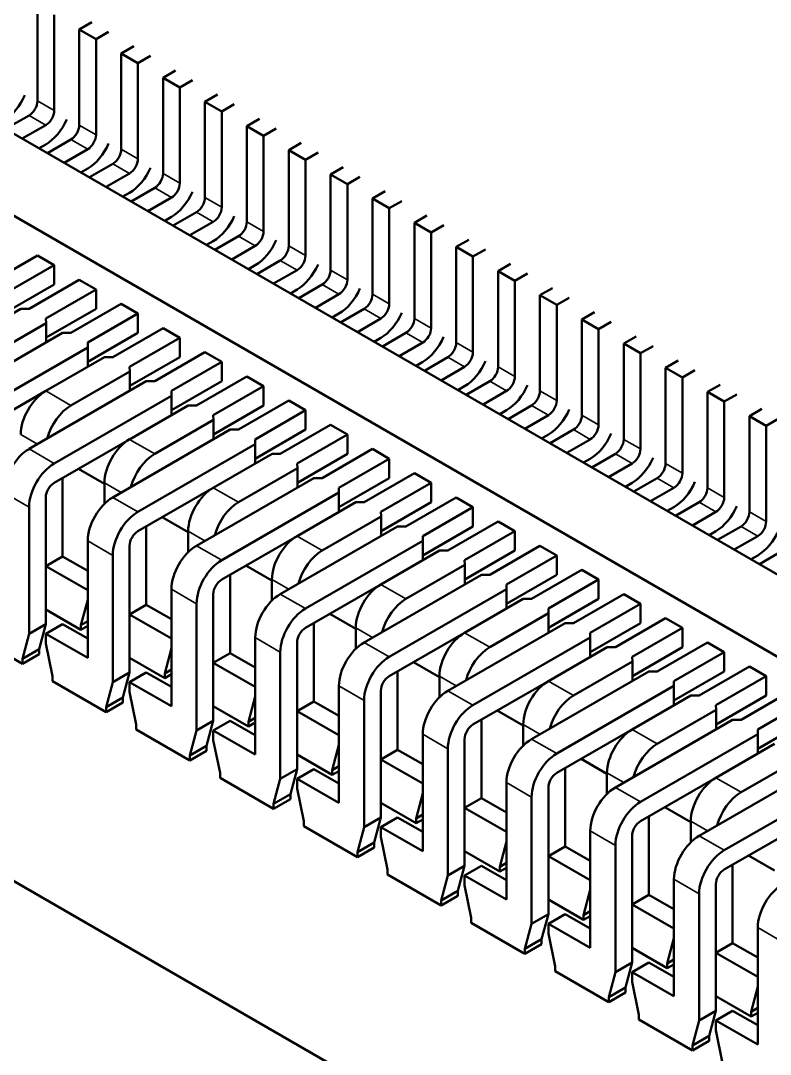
# Model space of a CAD drawing. Header units: millimetres. Extents: x 3100 to 5091, y 868 to 1900.
# Drawn here: x 3970.26 to 3976.59, y 1573.99 to 1582.72 of the extents above; entities that cross this region are included whole.
import ezdxf

# ---------------------------------------------------------------- set-up
doc = ezdxf.new("R2010")
doc.units = ezdxf.units.MM
doc.header["$LTSCALE"] = 1.8
doc.layers.add('외형선(ISO)', color=7, linetype='Continuous', lineweight=50)
doc.layers.add('좁은 외형선(ISO)', color=7, linetype='Continuous', lineweight=35)

msp = doc.modelspace()

# ---------------------------------------------------------------- linework, layer by layer
at = {"layer": '외형선(ISO)'}
for p, q in [((3986.7402, 1572.2213), (3957.1831, 1589.2861)), ((3956.582, 1588.9391), (3986.1391, 1571.8743)), ((3953.5768, 1585.0567), (3982.5682, 1568.3185)), ((3970.406, 1582.044), (3970.406, 1582.8521)), ((3970.5474, 1581.9623), (3970.5474, 1582.7705)), ((3970.7595, 1582.648), (3970.8656, 1582.7092)), ((3970.7595, 1581.8398), (3970.7595, 1582.648)), ((3970.901, 1582.5663), (3970.7595, 1582.648)), ((3971.007, 1582.6276), (3970.901, 1582.5663)), ((3970.901, 1581.7582), (3970.901, 1582.5663)), ((3971.2192, 1582.5051), (3971.1131, 1582.4439)), ((3971.1131, 1581.6357), (3971.1131, 1582.4439)), ((3971.2545, 1582.3622), (3971.1131, 1582.4439)), ((3971.2545, 1582.3622), (3971.3606, 1582.4235)), ((3971.2545, 1581.5541), (3971.2545, 1582.3622)), ((3971.4666, 1582.2397), (3971.5727, 1582.301)), ((3971.4666, 1581.4316), (3971.4666, 1582.2397)), ((3971.6081, 1582.1581), (3971.4666, 1582.2397)), ((3971.7141, 1582.2193), (3971.6081, 1582.1581)), ((3971.6081, 1581.3499), (3971.6081, 1582.1581)), ((3971.9263, 1582.0969), (3971.8202, 1582.0356)), ((3971.8202, 1581.2275), (3971.8202, 1582.0356)), ((3971.9616, 1581.954), (3971.8202, 1582.0356)), ((3971.9616, 1581.954), (3972.0677, 1582.0152)), ((3971.9616, 1581.1458), (3971.9616, 1581.954)), ((3970.3353, 1581.9215), (3970.1371, 1581.8071)), ((3972.1738, 1581.8315), (3972.2798, 1581.8927)), ((3970.4767, 1581.8398), (3970.2785, 1581.7254)), ((3972.1738, 1581.0233), (3972.1738, 1581.8315)), ((3972.3152, 1581.7498), (3972.1738, 1581.8315)), ((3972.4212, 1581.8111), (3972.3152, 1581.7498)), ((3970.4767, 1581.6765), (3970.42, 1581.6438)), ((3970.4907, 1581.603), (3970.6888, 1581.7174)), ((3972.3152, 1580.9417), (3972.3152, 1581.7498)), ((3972.6334, 1581.6886), (3972.5273, 1581.6274)), ((3970.8302, 1581.6357), (3970.6321, 1581.5213)), ((3972.5273, 1580.8192), (3972.5273, 1581.6274)), ((3972.6687, 1581.5457), (3972.5273, 1581.6274)), ((3972.6687, 1581.5457), (3972.7748, 1581.607)), ((3971.0424, 1581.5132), (3970.8442, 1581.3988)), ((3972.6687, 1580.7376), (3972.6687, 1581.5457)), ((3970.7735, 1581.4397), (3970.8302, 1581.4724)), ((3971.1838, 1581.4316), (3970.9857, 1581.3172)), ((3972.8809, 1581.4233), (3972.9869, 1581.4845)), ((3972.8809, 1580.6151), (3972.8809, 1581.4233)), ((3973.0223, 1581.3416), (3972.8809, 1581.4233)), ((3973.1283, 1581.4028), (3973.0223, 1581.3416)), ((3973.0223, 1580.5334), (3973.0223, 1581.3416)), ((3971.1838, 1581.2683), (3971.1271, 1581.2355)), ((3971.1978, 1581.1947), (3971.3959, 1581.3091)), ((3973.3405, 1581.2804), (3973.2344, 1581.2191)), ((3971.5374, 1581.2275), (3971.3392, 1581.1131)), ((3973.2344, 1580.411), (3973.2344, 1581.2191)), ((3973.3758, 1581.1375), (3973.2344, 1581.2191)), ((3973.3758, 1581.1375), (3973.4819, 1581.1987)), ((3971.4806, 1581.0314), (3971.5374, 1581.0642)), ((3971.7495, 1581.105), (3971.5513, 1580.9906)), ((3973.3758, 1580.3293), (3973.3758, 1581.1375)), ((3973.588, 1581.015), (3973.694, 1581.0762)), ((3971.8909, 1581.0233), (3971.6928, 1580.9089)), ((3973.588, 1580.2068), (3973.588, 1581.015)), ((3973.7294, 1580.9334), (3973.588, 1581.015)), ((3973.8355, 1580.9946), (3973.7294, 1580.9334)), ((3971.9049, 1580.7865), (3972.103, 1580.9009)), ((3973.7294, 1580.1252), (3973.7294, 1580.9334)), ((3971.8909, 1580.86), (3971.8342, 1580.8273)), ((3972.2445, 1580.8192), (3972.0463, 1580.7048)), ((3974.0476, 1580.8721), (3973.9415, 1580.8109)), ((3973.9415, 1580.0027), (3973.9415, 1580.8109)), ((3974.0829, 1580.7292), (3973.9415, 1580.8109)), ((3969.9817, 1580.4926), (3970.406, 1580.7376)), ((3970.5474, 1580.6559), (3970.406, 1580.7376)), ((3974.0829, 1580.7292), (3974.189, 1580.7905)), ((3974.0829, 1579.9211), (3974.0829, 1580.7292)), ((3970.5474, 1580.6559), (3970.1231, 1580.411)), ((3970.5474, 1580.4926), (3970.5474, 1580.6559)), ((3972.1877, 1580.6232), (3972.2445, 1580.6559)), ((3972.4566, 1580.6967), (3972.2584, 1580.5823)), ((3974.2951, 1580.6068), (3974.4011, 1580.668)), ((3972.598, 1580.6151), (3972.3999, 1580.5007)), ((3974.2951, 1579.7986), (3974.2951, 1580.6068)), ((3974.4365, 1580.5251), (3974.2951, 1580.6068)), ((3974.5426, 1580.5863), (3974.4365, 1580.5251)), ((3970.1231, 1580.2477), (3970.5474, 1580.4926)), ((3970.7595, 1580.5334), (3970.3353, 1580.2885)), ((3970.901, 1580.4518), (3970.4767, 1580.2068)), ((3970.901, 1580.4518), (3970.7595, 1580.5334)), ((3970.901, 1580.4518), (3970.901, 1580.2885)), ((3972.598, 1580.4518), (3972.5413, 1580.419)), ((3972.612, 1580.3782), (3972.8101, 1580.4926)), ((3974.4365, 1579.717), (3974.4365, 1580.5251)), ((3974.7547, 1580.4639), (3974.6486, 1580.4026)), ((3972.9516, 1580.411), (3972.7534, 1580.2966)), ((3974.6486, 1579.5945), (3974.6486, 1580.4026)), ((3974.79, 1580.321), (3974.6486, 1580.4026)), ((3974.79, 1580.321), (3974.8961, 1580.3822)), ((3970.265, 1580.2888), (3969.7696, 1580.0027)), ((3970.265, 1580.2888), (3970.3353, 1580.2885)), ((3970.901, 1580.2885), (3970.4789, 1580.0448)), ((3970.6888, 1580.0844), (3971.1131, 1580.3293)), ((3971.2545, 1580.2477), (3971.1131, 1580.3293)), ((3973.1637, 1580.2885), (3972.9656, 1580.1741)), ((3974.79, 1579.5128), (3974.79, 1580.321)), ((3970.4767, 1580.2068), (3970.4789, 1580.1673)), ((3971.2545, 1580.2477), (3970.8302, 1580.0027)), ((3971.2545, 1580.0844), (3971.2545, 1580.2477)), ((3972.8948, 1580.2149), (3972.9516, 1580.2477)), ((3973.3051, 1580.2068), (3973.107, 1580.0924)), ((3975.0022, 1580.1985), (3975.1082, 1580.2597)), ((3975.0022, 1579.3904), (3975.0022, 1580.1985)), ((3975.1436, 1580.1169), (3975.0022, 1580.1985)), ((3969.9817, 1579.8803), (3970.4789, 1580.1673)), ((3970.4789, 1580.004), (3970.4789, 1580.1673)), ((3971.4666, 1580.1252), (3971.0424, 1579.8803)), ((3971.6081, 1580.0435), (3971.4666, 1580.1252)), ((3975.2497, 1580.1781), (3975.1436, 1580.1169)), ((3975.1436, 1579.3087), (3975.1436, 1580.1169)), ((3970.6181, 1580.0844), (3969.6282, 1579.5128)), ((3970.6888, 1580.0844), (3970.6181, 1580.0844)), ((3970.8302, 1579.8394), (3971.2545, 1580.0844)), ((3971.6081, 1580.0435), (3971.1838, 1579.7986)), ((3971.6081, 1580.0435), (3971.6081, 1579.8803)), ((3973.3051, 1580.0435), (3973.2484, 1580.0108)), ((3973.3191, 1579.97), (3973.5173, 1580.0844)), ((3975.4618, 1580.0556), (3975.3557, 1579.9944)), ((3969.8403, 1579.3904), (3970.8302, 1579.9619)), ((3970.8302, 1579.9619), (3970.8302, 1580.0027)), ((3970.8302, 1579.7986), (3970.8302, 1579.9619)), ((3973.6587, 1580.0027), (3973.4605, 1579.8883)), ((3975.3557, 1579.1862), (3975.3557, 1579.9944)), ((3975.4972, 1579.9127), (3975.3557, 1579.9944)), ((3975.4972, 1579.9127), (3975.6032, 1579.974)), ((3970.9721, 1579.8805), (3970.4767, 1579.5945)), ((3970.9721, 1579.8805), (3971.0424, 1579.8803)), ((3971.6081, 1579.8803), (3971.186, 1579.6366)), ((3971.3959, 1579.6761), (3971.8202, 1579.9211)), ((3971.9616, 1579.8394), (3971.5374, 1579.5945)), ((3971.9616, 1579.8394), (3971.8202, 1579.9211)), ((3971.9616, 1579.6761), (3971.9616, 1579.8394)), ((3973.602, 1579.8067), (3973.6587, 1579.8394)), ((3973.8708, 1579.8803), (3973.6727, 1579.7659)), ((3975.4972, 1579.1046), (3975.4972, 1579.9127)), ((3975.7093, 1579.7903), (3975.8154, 1579.8515)), ((3970.6888, 1579.472), (3971.186, 1579.7591)), ((3971.1838, 1579.7986), (3971.186, 1579.7591)), ((3971.186, 1579.5958), (3971.186, 1579.7591)), ((3974.0122, 1579.7986), (3973.8141, 1579.6842)), ((3975.7093, 1578.9821), (3975.7093, 1579.7903)), ((3975.8507, 1579.7086), (3975.7093, 1579.7903)), ((3975.9568, 1579.7698), (3975.8507, 1579.7086)), ((3971.3252, 1579.6761), (3970.3353, 1579.1046)), ((3971.3959, 1579.6761), (3971.3252, 1579.6761)), ((3971.5374, 1579.4312), (3971.9616, 1579.6761)), ((3972.1738, 1579.717), (3971.7495, 1579.472)), ((3972.3152, 1579.6353), (3972.1738, 1579.717)), ((3974.0262, 1579.5617), (3974.2244, 1579.6761)), ((3975.8507, 1578.9005), (3975.8507, 1579.7086)), ((3970.4767, 1579.5945), (3969.8403, 1579.2271)), ((3971.5374, 1579.5537), (3971.5374, 1579.5945)), ((3972.3152, 1579.6353), (3971.8909, 1579.3904)), ((3972.3152, 1579.6353), (3972.3152, 1579.472)), ((3974.0122, 1579.6353), (3973.9555, 1579.6026)), ((3974.3658, 1579.5945), (3974.1676, 1579.4801)), ((3976.1689, 1579.6474), (3976.0628, 1579.5861)), ((3976.0628, 1578.778), (3976.0628, 1579.5861)), ((3976.2043, 1579.5045), (3976.0628, 1579.5861)), ((3970.5474, 1578.9821), (3971.5374, 1579.5537)), ((3971.5374, 1579.3904), (3971.5374, 1579.5537)), ((3972.103, 1579.2679), (3972.5273, 1579.5128)), ((3972.6687, 1579.4312), (3972.5273, 1579.5128)), ((3976.2043, 1579.5045), (3976.3103, 1579.5657)), ((3976.2043, 1578.6963), (3976.2043, 1579.5045)), ((3971.6792, 1579.4723), (3971.1838, 1579.1862)), ((3971.6792, 1579.4723), (3971.7495, 1579.472)), ((3972.3152, 1579.472), (3971.8931, 1579.2283)), ((3972.6687, 1579.4312), (3972.2445, 1579.1862)), ((3972.6687, 1579.2679), (3972.6687, 1579.4312)), ((3974.3091, 1579.3984), (3974.3658, 1579.4312)), ((3974.5779, 1579.472), (3974.3798, 1579.3576)), ((3976.4164, 1579.382), (3976.5225, 1579.4432)), ((3971.3959, 1579.0638), (3971.8931, 1579.3508)), ((3971.8909, 1579.3904), (3971.8931, 1579.3508)), ((3971.8931, 1579.1875), (3971.8931, 1579.3508)), ((3974.7193, 1579.3904), (3974.5212, 1579.276)), ((3976.4164, 1578.5739), (3976.4164, 1579.382)), ((3976.5578, 1579.3004), (3976.4164, 1579.382)), ((3976.6639, 1579.3616), (3976.5578, 1579.3004)), ((3972.0323, 1579.2679), (3971.0424, 1578.6963)), ((3972.103, 1579.2679), (3972.0323, 1579.2679)), ((3972.2445, 1579.0229), (3972.6687, 1579.2679)), ((3972.8809, 1579.3087), (3972.4566, 1579.0638)), ((3973.0223, 1579.2271), (3972.598, 1578.9821)), ((3973.0223, 1579.2271), (3972.8809, 1579.3087)), ((3973.0223, 1579.2271), (3973.0223, 1579.0638)), ((3974.7193, 1579.2271), (3974.6626, 1579.1943)), ((3974.7333, 1579.1535), (3974.9315, 1579.2679)), ((3976.5578, 1578.4922), (3976.5578, 1579.3004)), ((3971.1838, 1579.1862), (3970.5474, 1578.8188)), ((3971.2545, 1578.5739), (3972.2445, 1579.1454)), ((3972.2445, 1579.1454), (3972.2445, 1579.1862)), ((3972.2445, 1578.9821), (3972.2445, 1579.1454)), ((3975.0729, 1579.1862), (3974.8747, 1579.0718)), ((3972.3863, 1579.064), (3971.8909, 1578.778)), ((3972.3863, 1579.064), (3972.4566, 1579.0638)), ((3973.0223, 1579.0638), (3972.6002, 1578.8201)), ((3972.8101, 1578.8596), (3973.2344, 1579.1046)), ((3973.3758, 1579.0229), (3973.2344, 1579.1046)), ((3975.285, 1579.0638), (3975.0869, 1578.9494)), ((3972.598, 1578.9821), (3972.6002, 1578.9426)), ((3973.3758, 1579.0229), (3972.9516, 1578.778)), ((3973.3758, 1578.8596), (3973.3758, 1579.0229)), ((3975.0162, 1578.9902), (3975.0729, 1579.0229)), ((3975.4264, 1578.9821), (3975.2283, 1578.8677)), ((3970.9717, 1578.8105), (3970.7523, 1578.9371)), ((3972.103, 1578.6555), (3972.6002, 1578.9426)), ((3972.6002, 1578.7793), (3972.6002, 1578.9426)), ((3973.588, 1578.9005), (3973.1637, 1578.6555)), ((3973.7294, 1578.8188), (3973.588, 1578.9005)), ((3970.6181, 1578.1981), (3970.6181, 1578.8596)), ((3970.9717, 1578.8188), (3970.9717, 1578.6415)), ((3972.7394, 1578.8596), (3971.7495, 1578.2881)), ((3972.8101, 1578.8596), (3972.7394, 1578.8596)), ((3972.9516, 1578.6147), (3973.3758, 1578.8596)), ((3973.7294, 1578.8188), (3973.3051, 1578.5739)), ((3973.7294, 1578.8188), (3973.7294, 1578.6555)), ((3975.4264, 1578.8188), (3975.3697, 1578.7861)), ((3975.4404, 1578.7452), (3975.6386, 1578.8596)), ((3971.8909, 1578.778), (3971.2545, 1578.4106)), ((3971.9616, 1578.1656), (3972.9516, 1578.7372)), ((3972.9516, 1578.7372), (3972.9516, 1578.778)), ((3972.9516, 1578.5739), (3972.9516, 1578.7372)), ((3975.78, 1578.778), (3975.5819, 1578.6636)), ((3970.3353, 1578.6147), (3970.3353, 1577.5449)), ((3970.4767, 1578.6963), (3970.4767, 1577.6265)), ((3973.0935, 1578.6558), (3972.598, 1578.3697)), ((3973.0935, 1578.6558), (3973.1637, 1578.6555)), ((3973.7294, 1578.6555), (3973.3073, 1578.4118)), ((3973.5173, 1578.4514), (3973.9415, 1578.6963)), ((3974.0829, 1578.6147), (3973.6587, 1578.3697)), ((3974.0829, 1578.6147), (3973.9415, 1578.6963)), ((3974.0829, 1578.4514), (3974.0829, 1578.6147)), ((3975.7233, 1578.5819), (3975.78, 1578.6147)), ((3975.9921, 1578.6555), (3975.794, 1578.5411)), ((3971.6788, 1578.4022), (3971.4594, 1578.5289)), ((3972.8101, 1578.2473), (3973.3073, 1578.5343)), ((3973.3051, 1578.5739), (3973.3073, 1578.5343)), ((3973.3073, 1578.371), (3973.3073, 1578.5343)), ((3976.1335, 1578.5739), (3975.9354, 1578.4595)), ((3971.3252, 1577.7898), (3971.3252, 1578.4514)), ((3973.4465, 1578.4514), (3972.4566, 1577.8798)), ((3973.5173, 1578.4514), (3973.4465, 1578.4514)), ((3973.6587, 1578.2064), (3974.0829, 1578.4514)), ((3974.2951, 1578.4922), (3973.8708, 1578.2473)), ((3974.4365, 1578.4106), (3974.2951, 1578.4922)), ((3976.1475, 1578.337), (3976.3457, 1578.4514)), ((3971.6788, 1578.4106), (3971.6788, 1578.2332)), ((3972.598, 1578.3697), (3971.9616, 1578.0023)), ((3973.6587, 1578.3289), (3973.6587, 1578.3697)), ((3974.4365, 1578.4106), (3974.0122, 1578.1656)), ((3974.4365, 1578.4106), (3974.4365, 1578.2473)), ((3976.1335, 1578.4106), (3976.0768, 1578.3778)), ((3976.4871, 1578.3697), (3976.289, 1578.2553)), ((3970.8302, 1578.3289), (3970.8302, 1577.3408)), ((3971.1838, 1578.2881), (3971.1838, 1577.2183)), ((3972.6687, 1577.7574), (3973.6587, 1578.3289)), ((3973.6587, 1578.1656), (3973.6587, 1578.3289)), ((3974.2244, 1578.0431), (3974.6486, 1578.2881)), ((3974.79, 1578.2064), (3974.6486, 1578.2881)), ((3970.4767, 1578.1164), (3970.6181, 1578.1981)), ((3970.8302, 1578.0756), (3970.6181, 1578.1981)), ((3971.0424, 1578.2064), (3971.0424, 1577.1366)), ((3973.8006, 1578.2475), (3973.3051, 1577.9615)), ((3973.8006, 1578.2475), (3973.8708, 1578.2473)), ((3974.4365, 1578.2473), (3974.0144, 1578.0036)), ((3974.79, 1578.2064), (3974.3658, 1577.9615)), ((3974.79, 1578.0431), (3974.79, 1578.2064)), ((3976.4304, 1578.1737), (3976.4871, 1578.2064)), ((3976.6992, 1578.2473), (3976.5011, 1578.1329)), ((3970.8302, 1577.9123), (3970.4767, 1578.1164)), ((3972.3859, 1577.994), (3972.1665, 1578.1206)), ((3973.5173, 1577.839), (3974.0144, 1578.1261)), ((3974.0122, 1578.1656), (3974.0144, 1578.1261)), ((3974.0144, 1577.9628), (3974.0144, 1578.1261)), ((3972.0323, 1577.3816), (3972.0323, 1578.0431)), ((3972.3859, 1578.0023), (3972.3859, 1577.825)), ((3974.1536, 1578.0431), (3973.1637, 1577.4716)), ((3974.2244, 1578.0431), (3974.1536, 1578.0431)), ((3974.3658, 1577.7982), (3974.79, 1578.0431)), ((3975.0022, 1578.084), (3974.5779, 1577.839)), ((3975.1436, 1578.0023), (3974.7193, 1577.7574)), ((3975.1436, 1578.0023), (3975.0022, 1578.084)), ((3975.1436, 1578.0023), (3975.1436, 1577.839)), ((3971.5374, 1577.9207), (3971.5374, 1576.9325)), ((3973.3051, 1577.9615), (3972.6687, 1577.5941)), ((3973.3758, 1577.3491), (3974.3658, 1577.9207)), ((3974.3658, 1577.9207), (3974.3658, 1577.9615)), ((3974.3658, 1577.7574), (3974.3658, 1577.9207)), ((3970.7737, 1577.6184), (3970.8302, 1577.8307)), ((3971.8909, 1577.8798), (3971.8909, 1576.81)), ((3974.5077, 1577.8393), (3974.0122, 1577.5532)), ((3974.5077, 1577.8393), (3974.5779, 1577.839)), ((3975.1436, 1577.839), (3974.7215, 1577.5953)), ((3974.9315, 1577.6349), (3975.3557, 1577.8798)), ((3975.4972, 1577.7982), (3975.3557, 1577.8798)), ((3970.7737, 1577.5776), (3970.4767, 1577.749)), ((3971.1838, 1577.7082), (3971.3252, 1577.7898)), ((3971.5374, 1577.6674), (3971.3252, 1577.7898)), ((3971.7495, 1577.7982), (3971.7495, 1576.7284)), ((3974.7193, 1577.7574), (3974.7215, 1577.7178)), ((3975.4972, 1577.7982), (3975.0729, 1577.5532)), ((3975.4972, 1577.6349), (3975.4972, 1577.7982)), ((3971.5374, 1577.5041), (3971.1838, 1577.7082)), ((3973.093, 1577.5857), (3972.8736, 1577.7124)), ((3974.2244, 1577.4308), (3974.7215, 1577.7178)), ((3974.7215, 1577.5545), (3974.7215, 1577.7178)), ((3975.7093, 1577.6757), (3975.285, 1577.4308)), ((3975.8507, 1577.5941), (3975.7093, 1577.6757)), ((3970.4767, 1577.6265), (3970.3353, 1577.5449)), ((3970.4201, 1577.4143), (3970.4767, 1577.6265)), ((3970.4767, 1577.5449), (3970.6181, 1577.6265)), ((3970.8302, 1577.5041), (3970.6181, 1577.6265)), ((3970.7737, 1577.6184), (3970.8302, 1577.651)), ((3970.7737, 1577.6184), (3970.7737, 1577.5776)), ((3970.8302, 1577.6102), (3970.7737, 1577.5776)), ((3972.7394, 1576.9733), (3972.7394, 1577.6349)), ((3973.093, 1577.5941), (3973.093, 1577.4168)), ((3974.8608, 1577.6349), (3973.8708, 1577.0633)), ((3974.9315, 1577.6349), (3974.8608, 1577.6349)), ((3975.0729, 1577.3899), (3975.4972, 1577.6349)), ((3975.8507, 1577.5941), (3975.4264, 1577.3491)), ((3975.8507, 1577.5941), (3975.8507, 1577.4308)), ((3970.2787, 1577.2918), (3969.8262, 1577.5531)), ((3970.2787, 1577.3326), (3970.3353, 1577.5449)), ((3970.8302, 1577.3408), (3970.4767, 1577.5449)), ((3970.4767, 1577.4632), (3970.4767, 1577.5449)), ((3972.2445, 1577.5124), (3972.2445, 1576.5243)), ((3974.0122, 1577.5532), (3973.3758, 1577.1858)), ((3974.0829, 1576.9409), (3975.0729, 1577.5124)), ((3975.0729, 1577.5124), (3975.0729, 1577.5532)), ((3975.0729, 1577.3491), (3975.0729, 1577.5124)), ((3970.2787, 1577.3326), (3970.4201, 1577.4143)), ((3970.4201, 1577.4143), (3970.4201, 1577.3734)), ((3970.4767, 1577.4632), (3970.5333, 1577.1856)), ((3971.4808, 1577.2101), (3971.5374, 1577.4224)), ((3972.598, 1577.4716), (3972.598, 1576.4018)), ((3975.2148, 1577.431), (3974.7193, 1577.145)), ((3975.2148, 1577.431), (3975.285, 1577.4308)), ((3975.8507, 1577.4308), (3975.4287, 1577.1871)), ((3975.6386, 1577.2266), (3976.0628, 1577.4716)), ((3976.2043, 1577.3899), (3976.0628, 1577.4716)), ((3970.4201, 1577.3734), (3970.2787, 1577.2918)), ((3970.2787, 1577.2918), (3970.2787, 1577.3326)), ((3971.4808, 1577.1693), (3971.1838, 1577.3408)), ((3971.8909, 1577.2999), (3972.0323, 1577.3816)), ((3972.2445, 1577.2591), (3972.0323, 1577.3816)), ((3972.4566, 1577.3899), (3972.4566, 1576.3201)), ((3973.8001, 1577.1775), (3973.5807, 1577.3041)), ((3974.9315, 1577.0225), (3975.4287, 1577.3096)), ((3975.4264, 1577.3491), (3975.4287, 1577.3096)), ((3975.4287, 1577.1463), (3975.4287, 1577.3096)), ((3976.2043, 1577.3899), (3975.78, 1577.145)), ((3976.2043, 1577.2266), (3976.2043, 1577.3899)), ((3971.1838, 1577.2183), (3971.0424, 1577.1366)), ((3971.1272, 1577.006), (3971.1838, 1577.2183)), ((3971.1838, 1577.1366), (3971.3252, 1577.2183)), ((3971.5374, 1577.0958), (3971.3252, 1577.2183)), ((3971.4808, 1577.2101), (3971.5374, 1577.2428)), ((3972.2445, 1577.0958), (3971.8909, 1577.2999)), ((3973.4465, 1576.5651), (3973.4465, 1577.2266)), ((3975.5679, 1577.2266), (3974.5779, 1576.6551)), ((3975.6386, 1577.2266), (3975.5679, 1577.2266)), ((3975.78, 1576.9817), (3976.2043, 1577.2266)), ((3976.4164, 1577.2675), (3975.9921, 1577.0225)), ((3976.5578, 1577.1858), (3976.4164, 1577.2675)), ((3970.5333, 1577.1448), (3970.5333, 1577.1856)), ((3970.9858, 1576.8835), (3970.5333, 1577.1448)), ((3970.9858, 1576.9244), (3971.0424, 1577.1366)), ((3971.5374, 1576.9325), (3971.1838, 1577.1366)), ((3971.1838, 1577.055), (3971.1838, 1577.1366)), ((3971.4808, 1577.2101), (3971.4808, 1577.1693)), ((3971.5374, 1577.202), (3971.4808, 1577.1693)), ((3973.8001, 1577.1858), (3973.8001, 1577.0085)), ((3974.7193, 1577.145), (3974.0829, 1576.7776)), ((3975.78, 1577.1042), (3975.78, 1577.145)), ((3976.5578, 1577.1858), (3976.1335, 1576.9409)), ((3976.5578, 1577.1858), (3976.5578, 1577.0225)), ((3971.1838, 1577.055), (3971.2404, 1576.7774)), ((3972.9516, 1577.1042), (3972.9516, 1576.116)), ((3973.3051, 1577.0633), (3973.3051, 1575.9935)), ((3974.79, 1576.5326), (3975.78, 1577.1042)), ((3975.78, 1576.9409), (3975.78, 1577.1042)), ((3976.3457, 1576.8184), (3976.7699, 1577.0633)), ((3970.9858, 1576.9244), (3971.1272, 1577.006)), ((3971.1272, 1576.9652), (3970.9858, 1576.8835)), ((3971.1272, 1577.006), (3971.1272, 1576.9652)), ((3972.1879, 1576.8019), (3972.2445, 1577.0142)), ((3972.598, 1576.8917), (3972.7394, 1576.9733)), ((3972.9516, 1576.8509), (3972.7394, 1576.9733)), ((3973.1637, 1576.9817), (3973.1637, 1575.9119)), ((3975.9219, 1577.0228), (3975.4264, 1576.7367)), ((3975.9219, 1577.0228), (3975.9921, 1577.0225)), ((3976.5578, 1577.0225), (3976.1358, 1576.7788)), ((3976.9114, 1576.9817), (3976.4871, 1576.7367)), ((3970.9858, 1576.8835), (3970.9858, 1576.9244)), ((3972.1879, 1576.7611), (3971.8909, 1576.9325)), ((3972.9516, 1576.6876), (3972.598, 1576.8917)), ((3974.5072, 1576.7692), (3974.2878, 1576.8959)), ((3975.6386, 1576.6143), (3976.1358, 1576.9013)), ((3976.1335, 1576.9409), (3976.1358, 1576.9013)), ((3976.1358, 1576.738), (3976.1358, 1576.9013)), ((3971.8909, 1576.81), (3971.7495, 1576.7284)), ((3971.8343, 1576.5978), (3971.8909, 1576.81)), ((3971.8909, 1576.7284), (3972.0323, 1576.81)), ((3972.2445, 1576.6876), (3972.0323, 1576.81)), ((3972.1879, 1576.8019), (3972.2445, 1576.8345)), ((3972.1879, 1576.8019), (3972.1879, 1576.7611)), ((3972.2445, 1576.7937), (3972.1879, 1576.7611)), ((3974.1536, 1576.1568), (3974.1536, 1576.8184)), ((3976.275, 1576.8184), (3975.285, 1576.2468)), ((3976.3457, 1576.8184), (3976.275, 1576.8184)), ((3976.4871, 1576.5734), (3976.9114, 1576.8184)), ((3971.2404, 1576.7366), (3971.2404, 1576.7774)), ((3971.6929, 1576.4753), (3971.2404, 1576.7366)), ((3971.6929, 1576.5161), (3971.7495, 1576.7284)), ((3972.2445, 1576.5243), (3971.8909, 1576.7284)), ((3971.8909, 1576.6467), (3971.8909, 1576.7284)), ((3973.6587, 1576.6959), (3973.6587, 1575.7078)), ((3974.5072, 1576.7776), (3974.5072, 1576.6003)), ((3975.4264, 1576.7367), (3974.79, 1576.3693)), ((3975.4972, 1576.1244), (3976.4871, 1576.6959)), ((3976.4871, 1576.6959), (3976.4871, 1576.7367)), ((3976.4871, 1576.5326), (3976.4871, 1576.6959)), ((3971.8909, 1576.6467), (3971.9475, 1576.3691)), ((3972.895, 1576.3936), (3972.9516, 1576.6059)), ((3974.0122, 1576.6551), (3974.0122, 1575.5853)), ((3976.629, 1576.6145), (3976.1335, 1576.3285)), ((3971.6929, 1576.5161), (3971.8343, 1576.5978)), ((3971.8343, 1576.5569), (3971.6929, 1576.4753)), ((3971.8343, 1576.5978), (3971.8343, 1576.5569)), ((3972.895, 1576.3528), (3972.598, 1576.5243)), ((3973.3051, 1576.4834), (3973.4465, 1576.5651)), ((3973.6587, 1576.4426), (3973.4465, 1576.5651)), ((3973.8708, 1576.5734), (3973.8708, 1575.5036)), ((3971.6929, 1576.4753), (3971.6929, 1576.5161)), ((3973.6587, 1576.2793), (3973.3051, 1576.4834)), ((3975.2143, 1576.361), (3974.995, 1576.4876)), ((3976.3457, 1576.206), (3976.8429, 1576.4931)), ((3971.9475, 1576.3283), (3971.9475, 1576.3691)), ((3972.598, 1576.4018), (3972.4566, 1576.3201)), ((3972.5414, 1576.1895), (3972.598, 1576.4018)), ((3972.598, 1576.3201), (3972.7394, 1576.4018)), ((3972.9516, 1576.2793), (3972.7394, 1576.4018)), ((3972.895, 1576.3936), (3972.9516, 1576.4263)), ((3972.895, 1576.3936), (3972.895, 1576.3528)), ((3972.9516, 1576.3855), (3972.895, 1576.3528)), ((3974.8608, 1575.7486), (3974.8608, 1576.4101)), ((3975.2143, 1576.3693), (3975.2143, 1576.192)), ((3976.9821, 1576.4101), (3975.9921, 1575.8386)), ((3972.4, 1576.067), (3971.9475, 1576.3283)), ((3972.4, 1576.1079), (3972.4566, 1576.3201)), ((3972.9516, 1576.116), (3972.598, 1576.3201)), ((3972.598, 1576.2385), (3972.598, 1576.3201)), ((3974.3658, 1576.2877), (3974.3658, 1575.2995)), ((3976.1335, 1576.3285), (3975.4972, 1575.9611)), ((3976.2043, 1575.7161), (3977.1942, 1576.2877)), ((3972.4, 1576.1079), (3972.5414, 1576.1895)), ((3972.5414, 1576.1895), (3972.5414, 1576.1487)), ((3972.598, 1576.2385), (3972.6546, 1575.9609)), ((3973.6021, 1575.9854), (3973.6587, 1576.1977)), ((3974.7193, 1576.2468), (3974.7193, 1575.1771)), ((3972.5414, 1576.1487), (3972.4, 1576.067)), ((3972.4, 1576.067), (3972.4, 1576.1079)), ((3973.6021, 1575.9446), (3973.3051, 1576.116)), ((3974.0122, 1576.0752), (3974.1536, 1576.1568)), ((3974.3658, 1576.0344), (3974.1536, 1576.1568)), ((3974.5779, 1576.1652), (3974.5779, 1575.0954)), ((3973.6021, 1575.9854), (3973.6587, 1576.018)), ((3974.3658, 1575.8711), (3974.0122, 1576.0752)), ((3975.5679, 1575.3404), (3975.5679, 1576.0019)), ((3975.9214, 1575.9527), (3975.7021, 1576.0794)), ((3972.6546, 1575.9201), (3972.6546, 1575.9609)), ((3973.1071, 1575.6588), (3972.6546, 1575.9201)), ((3973.1071, 1575.6996), (3973.1637, 1575.9119)), ((3973.3051, 1575.9935), (3973.1637, 1575.9119)), ((3973.2486, 1575.7813), (3973.3051, 1575.9935)), ((3973.3051, 1575.9119), (3973.4465, 1575.9935)), ((3973.6587, 1575.7078), (3973.3051, 1575.9119)), ((3973.3051, 1575.8302), (3973.3051, 1575.9119)), ((3973.6587, 1575.8711), (3973.4465, 1575.9935)), ((3973.6021, 1575.9854), (3973.6021, 1575.9446)), ((3973.6587, 1575.9772), (3973.6021, 1575.9446)), ((3975.9214, 1575.9611), (3975.9214, 1575.7838)), ((3976.8407, 1575.9202), (3976.2043, 1575.5528)), ((3973.3051, 1575.8302), (3973.3617, 1575.5526)), ((3975.0729, 1575.8794), (3975.0729, 1574.8913)), ((3975.4264, 1575.8386), (3975.4264, 1574.7688)), ((3973.1071, 1575.6996), (3973.2486, 1575.7813)), ((3973.2486, 1575.7404), (3973.1071, 1575.6588)), ((3973.2486, 1575.7813), (3973.2486, 1575.7404)), ((3974.3092, 1575.5771), (3974.3658, 1575.7894)), ((3974.7193, 1575.6669), (3974.8608, 1575.7486)), ((3975.0729, 1575.6261), (3974.8608, 1575.7486)), ((3975.285, 1575.7569), (3975.285, 1574.6872)), ((3973.1071, 1575.6588), (3973.1071, 1575.6996)), ((3974.3092, 1575.5363), (3974.0122, 1575.7078)), ((3975.0729, 1575.4628), (3974.7193, 1575.6669)), ((3976.6285, 1575.5445), (3976.4092, 1575.6711)), ((3974.0122, 1575.5853), (3973.8708, 1575.5036)), ((3973.9557, 1575.373), (3974.0122, 1575.5853)), ((3974.0122, 1575.5036), (3974.1536, 1575.5853)), ((3974.3658, 1575.4628), (3974.1536, 1575.5853)), ((3974.3092, 1575.5771), (3974.3658, 1575.6098)), ((3974.3092, 1575.5771), (3974.3092, 1575.5363)), ((3974.3658, 1575.569), (3974.3092, 1575.5363)), ((3976.275, 1574.9321), (3976.275, 1575.5936)), ((3973.3617, 1575.5118), (3973.3617, 1575.5526)), ((3973.8142, 1575.2505), (3973.3617, 1575.5118)), ((3973.8142, 1575.2914), (3973.8708, 1575.5036)), ((3974.3658, 1575.2995), (3974.0122, 1575.5036)), ((3974.0122, 1575.422), (3974.0122, 1575.5036)), ((3975.78, 1575.4712), (3975.78, 1574.483)), ((3974.0122, 1575.422), (3974.0688, 1575.1444)), ((3976.1335, 1575.4303), (3976.1335, 1574.3606)), ((3973.8142, 1575.2914), (3973.9557, 1575.373)), ((3973.9557, 1575.3322), (3973.8142, 1575.2505)), ((3973.9557, 1575.373), (3973.9557, 1575.3322)), ((3975.0163, 1575.1281), (3974.7193, 1575.2995)), ((3975.0163, 1575.1689), (3975.0729, 1575.3812)), ((3975.4264, 1575.2587), (3975.5679, 1575.3404)), ((3975.78, 1575.2179), (3975.5679, 1575.3404)), ((3975.9921, 1575.3487), (3975.9921, 1574.2789)), ((3973.8142, 1575.2505), (3973.8142, 1575.2914)), ((3975.78, 1575.0546), (3975.4264, 1575.2587)), ((3974.0688, 1575.1036), (3974.0688, 1575.1444)), ((3974.7193, 1575.1771), (3974.5779, 1575.0954)), ((3974.6628, 1574.9648), (3974.7193, 1575.1771)), ((3974.7193, 1575.0954), (3974.8608, 1575.1771)), ((3975.0729, 1575.0546), (3974.8608, 1575.1771)), ((3975.0163, 1575.1689), (3975.0729, 1575.2015)), ((3975.0163, 1575.1689), (3975.0163, 1575.1281)), ((3975.0729, 1575.1607), (3975.0163, 1575.1281)), ((3974.5213, 1574.8423), (3974.0688, 1575.1036)), ((3974.5213, 1574.8831), (3974.5779, 1575.0954)), ((3975.0729, 1574.8913), (3974.7193, 1575.0954)), ((3974.7193, 1575.0138), (3974.7193, 1575.0954)), ((3976.4871, 1575.0629), (3976.4871, 1574.0748)), ((3974.5213, 1574.8831), (3974.6628, 1574.9648)), ((3974.6628, 1574.9648), (3974.6628, 1574.9239)), ((3974.7193, 1575.0138), (3974.7759, 1574.7361)), ((3975.7234, 1574.7606), (3975.78, 1574.9729)), ((3974.6628, 1574.9239), (3974.5213, 1574.8423)), ((3974.5213, 1574.8423), (3974.5213, 1574.8831)), ((3975.7234, 1574.7198), (3975.4264, 1574.8913)), ((3976.1335, 1574.8505), (3976.275, 1574.9321)), ((3976.4871, 1574.8096), (3976.275, 1574.9321)), ((3975.7234, 1574.7606), (3975.78, 1574.7933)), ((3976.4871, 1574.6463), (3976.1335, 1574.8505)), ((3974.7759, 1574.6953), (3974.7759, 1574.7361)), ((3975.2285, 1574.434), (3974.7759, 1574.6953)), ((3975.2285, 1574.4749), (3975.285, 1574.6872)), ((3975.4264, 1574.7688), (3975.285, 1574.6872)), ((3975.3699, 1574.5565), (3975.4264, 1574.7688)), ((3975.4264, 1574.6872), (3975.5679, 1574.7688)), ((3975.78, 1574.483), (3975.4264, 1574.6872)), ((3975.4264, 1574.6055), (3975.4264, 1574.6872)), ((3975.78, 1574.6463), (3975.5679, 1574.7688)), ((3975.7234, 1574.7606), (3975.7234, 1574.7198)), ((3975.78, 1574.7525), (3975.7234, 1574.7198)), ((3975.4264, 1574.6055), (3975.483, 1574.3279)), ((3975.2285, 1574.4749), (3975.3699, 1574.5565)), ((3975.3699, 1574.5157), (3975.2285, 1574.434)), ((3975.3699, 1574.5565), (3975.3699, 1574.5157)), ((3976.4305, 1574.3524), (3976.4871, 1574.5647)), ((3975.2285, 1574.434), (3975.2285, 1574.4749)), ((3976.4305, 1574.3116), (3976.1335, 1574.483)), ((3976.1335, 1574.3606), (3975.9921, 1574.2789)), ((3976.077, 1574.1483), (3976.1335, 1574.3606)), ((3976.1335, 1574.2789), (3976.275, 1574.3606)), ((3976.4871, 1574.2381), (3976.275, 1574.3606)), ((3976.4305, 1574.3524), (3976.4871, 1574.385)), ((3976.4305, 1574.3524), (3976.4305, 1574.3116)), ((3976.4871, 1574.3442), (3976.4305, 1574.3116)), ((3975.483, 1574.2871), (3975.483, 1574.3279)), ((3975.9356, 1574.0258), (3975.483, 1574.2871)), ((3975.9356, 1574.0666), (3975.9921, 1574.2789)), ((3976.4871, 1574.0748), (3976.1335, 1574.2789)), ((3976.1335, 1574.1973), (3976.1335, 1574.2789)), ((3976.1335, 1574.1973), (3976.1901, 1573.9196)), ((3975.9356, 1574.0666), (3976.077, 1574.1483)), ((3976.077, 1574.1074), (3975.9356, 1574.0258)), ((3976.077, 1574.1483), (3976.077, 1574.1074)), ((3975.9356, 1574.0258), (3975.9356, 1574.0666))]:
    msp.add_line(p, q, dxfattribs=at)
for centre, major_axis, start_param, end_param in [((3970.1231, 1582.1256), (0.15, 0.2598), 3.926991, 4.912102), ((3970.3353, 1582.0031), (0.05, 0.0866), 3.926991, 5.497787), ((3970.4767, 1581.9215), (0.05, 0.0866), 3.926991, 5.497787), ((3970.4767, 1581.9215), (0.15, 0.2598), 3.926991, 4.912102), ((3970.6888, 1581.799), (0.05, 0.0866), 3.926991, 5.497787), ((3970.8302, 1581.7174), (0.05, 0.0866), 3.926991, 5.497787), ((3970.8302, 1581.7174), (0.15, 0.2598), 3.926991, 4.912102), ((3971.0424, 1581.5949), (0.05, 0.0866), 3.926991, 5.497787), ((3971.1838, 1581.5132), (0.05, 0.0866), 3.926991, 5.497787), ((3971.1838, 1581.5132), (0.15, 0.2598), 3.926991, 4.912102), ((3971.3959, 1581.3908), (0.05, 0.0866), 3.926991, 5.497787), ((3971.5374, 1581.3091), (0.05, 0.0866), 3.926991, 5.497787), ((3971.5374, 1581.3091), (0.15, 0.2598), 3.926991, 4.912102), ((3971.7495, 1581.1866), (0.05, 0.0866), 3.926991, 5.497787), ((3971.8909, 1581.105), (0.05, 0.0866), 3.926991, 5.497787), ((3971.8909, 1581.105), (0.15, 0.2598), 3.926991, 4.912102), ((3972.103, 1580.9825), (0.05, 0.0866), 3.926991, 5.497787), ((3972.2445, 1580.9009), (0.05, 0.0866), 3.926991, 5.497787), ((3972.2445, 1580.9009), (0.15, 0.2598), 3.926991, 4.912102), ((3972.4566, 1580.7784), (0.05, 0.0866), 3.926991, 5.497787), ((3972.598, 1580.6967), (0.05, 0.0866), 3.926991, 5.497787), ((3972.598, 1580.6967), (0.15, 0.2598), 3.926991, 4.912102), ((3972.8101, 1580.5743), (0.05, 0.0866), 3.926991, 5.497787), ((3972.9516, 1580.4926), (0.05, 0.0866), 3.926991, 5.497787), ((3972.9516, 1580.4926), (0.15, 0.2598), 3.926991, 4.912102), ((3973.1637, 1580.3701), (0.05, 0.0866), 3.926991, 5.497787), ((3973.3051, 1580.2885), (0.05, 0.0866), 3.926991, 5.497787), ((3973.3051, 1580.2885), (0.15, 0.2598), 3.926991, 4.912102), ((3973.5173, 1580.166), (0.05, 0.0866), 3.926991, 5.497787), ((3973.6587, 1580.0844), (0.05, 0.0866), 3.926991, 5.497787), ((3973.6587, 1580.0844), (0.15, 0.2598), 3.926991, 4.912102), ((3973.8708, 1579.9619), (0.05, 0.0866), 3.926991, 5.497787), ((3974.0122, 1579.8803), (0.05, 0.0866), 3.926991, 5.497787), ((3974.0122, 1579.8803), (0.15, 0.2598), 3.926991, 4.912102), ((3974.2244, 1579.7578), (0.05, 0.0866), 3.926991, 5.497787), ((3974.3658, 1579.6761), (0.05, 0.0866), 3.926991, 5.497787), ((3970.4767, 1579.3495), (0.15, 0.2598), 0.785398, 2.356194), ((3974.3658, 1579.6761), (0.15, 0.2598), 3.926991, 4.912102), ((3974.5779, 1579.5537), (0.05, 0.0866), 3.926991, 5.497787), ((3974.7193, 1579.472), (0.05, 0.0866), 3.926991, 5.497787), ((3970.6888, 1579.2271), (0.15, 0.2598), 0.785398, 2.016358), ((3974.7193, 1579.472), (0.15, 0.2598), 3.926991, 4.912102), ((3974.9315, 1579.3495), (0.05, 0.0866), 3.926991, 5.497787), ((3975.0729, 1579.2679), (0.05, 0.0866), 3.926991, 5.497787), ((3975.0729, 1579.2679), (0.15, 0.2598), 3.926991, 4.912102), ((3971.1838, 1578.9413), (0.15, 0.2598), 0.785398, 2.356194), ((3975.285, 1579.1454), (0.05, 0.0866), 3.926991, 5.497787), ((3970.3353, 1578.8596), (0.15, 0.2598), 0.785398, 2.356194), ((3971.3959, 1578.8188), (0.15, 0.2598), 0.785398, 2.016358), ((3975.4264, 1579.0638), (0.05, 0.0866), 3.926991, 5.497787), ((3970.5474, 1578.7372), (0.15, 0.2598), 0.785398, 2.356194), ((3975.4264, 1579.0638), (0.15, 0.2598), 3.926991, 4.912102), ((3975.6386, 1578.9413), (0.05, 0.0866), 3.926991, 5.497787), ((3975.78, 1578.8596), (0.05, 0.0866), 3.926991, 5.497787), ((3970.5474, 1578.7372), (0.05, 0.0866), 0.785398, 2.356194), ((3975.78, 1578.8596), (0.15, 0.2598), 3.926991, 4.912102), ((3971.8909, 1578.533), (0.15, 0.2598), 0.785398, 2.356194), ((3975.9921, 1578.7372), (0.05, 0.0866), 3.926991, 5.497787), ((3971.0424, 1578.4514), (0.15, 0.2598), 0.785398, 2.356194), ((3972.103, 1578.4106), (0.15, 0.2598), 0.785398, 2.016358), ((3976.1335, 1578.6555), (0.05, 0.0866), 3.926991, 5.497787), ((3976.1335, 1578.6555), (0.15, 0.2598), 3.926991, 4.912102), ((3971.2545, 1578.3289), (0.15, 0.2598), 0.785398, 2.356194), ((3976.3457, 1578.533), (0.05, 0.0866), 3.926991, 5.497787), ((3976.4871, 1578.4514), (0.05, 0.0866), 3.926991, 5.497787), ((3971.2545, 1578.3289), (0.05, 0.0866), 0.785398, 2.356194), ((3972.598, 1578.1248), (0.15, 0.2598), 0.785398, 2.356194), ((3976.4871, 1578.4514), (0.15, 0.2598), 3.926991, 4.912102), ((3971.7495, 1578.0431), (0.15, 0.2598), 0.785398, 2.356194), ((3972.8101, 1578.0023), (0.15, 0.2598), 0.785398, 2.016358), ((3971.9616, 1577.9207), (0.15, 0.2598), 0.785398, 2.356194), ((3971.9616, 1577.9207), (0.05, 0.0866), 0.785398, 2.356194), ((3973.3051, 1577.7165), (0.15, 0.2598), 0.785398, 2.356194), ((3972.4566, 1577.6349), (0.15, 0.2598), 0.785398, 2.356194), ((3973.5173, 1577.5941), (0.15, 0.2598), 0.785398, 2.016358), ((3972.6687, 1577.5124), (0.15, 0.2598), 0.785398, 2.356194), ((3972.6687, 1577.5124), (0.05, 0.0866), 0.785398, 2.356194), ((3974.0122, 1577.3083), (0.15, 0.2598), 0.785398, 2.356194), ((3973.1637, 1577.2266), (0.15, 0.2598), 0.785398, 2.356194), ((3974.2244, 1577.1858), (0.15, 0.2598), 0.785398, 2.016358), ((3973.3758, 1577.1042), (0.15, 0.2598), 0.785398, 2.356194), ((3973.3758, 1577.1042), (0.05, 0.0866), 0.785398, 2.356194), ((3974.7193, 1576.9), (0.15, 0.2598), 0.785398, 2.356194), ((3973.8708, 1576.8184), (0.15, 0.2598), 0.785398, 2.356194), ((3974.9315, 1576.7776), (0.15, 0.2598), 0.785398, 2.016358), ((3974.0829, 1576.6959), (0.15, 0.2598), 0.785398, 2.356194), ((3974.0829, 1576.6959), (0.05, 0.0866), 0.785398, 2.356194), ((3975.4264, 1576.4918), (0.15, 0.2598), 0.785398, 2.356194), ((3974.5779, 1576.4101), (0.15, 0.2598), 0.785398, 2.356194), ((3975.6386, 1576.3693), (0.15, 0.2598), 0.785398, 2.016358), ((3974.79, 1576.2877), (0.15, 0.2598), 0.785398, 2.356194), ((3974.79, 1576.2877), (0.05, 0.0866), 0.785398, 2.356194), ((3976.1335, 1576.0835), (0.15, 0.2598), 0.785398, 2.356194), ((3975.285, 1576.0019), (0.15, 0.2598), 0.785398, 2.356194), ((3976.3457, 1575.9611), (0.15, 0.2598), 0.785398, 2.016358), ((3975.4972, 1575.8794), (0.15, 0.2598), 0.785398, 2.356194), ((3975.4972, 1575.8794), (0.05, 0.0866), 0.785398, 2.356194), ((3975.9921, 1575.5936), (0.15, 0.2598), 0.785398, 2.356194), ((3976.2043, 1575.4712), (0.15, 0.2598), 0.785398, 2.356194), ((3976.2043, 1575.4712), (0.05, 0.0866), 0.785398, 2.356194), ((3976.6992, 1575.1854), (0.15, 0.2598), 0.785398, 2.356194)]:
    msp.add_ellipse(centre, major_axis=major_axis, ratio=0.57735, start_param=start_param, end_param=end_param, dxfattribs=at)
at = {"layer": '좁은 외형선(ISO)'}
for p, q in [((3970.5474, 1581.9623), (3970.406, 1582.044)), ((3970.3353, 1581.9215), (3970.4767, 1581.8398)), ((3970.901, 1581.7582), (3970.7595, 1581.8398)), ((3970.6888, 1581.7174), (3970.8302, 1581.6357)), ((3971.2545, 1581.5541), (3971.1131, 1581.6357)), ((3971.0424, 1581.5132), (3971.1838, 1581.4316)), ((3971.6081, 1581.3499), (3971.4666, 1581.4316)), ((3971.3959, 1581.3091), (3971.5374, 1581.2275)), ((3971.9616, 1581.1458), (3971.8202, 1581.2275)), ((3971.7495, 1581.105), (3971.8909, 1581.0233)), ((3972.3152, 1580.9417), (3972.1738, 1581.0233)), ((3972.103, 1580.9009), (3972.2445, 1580.8192)), ((3972.6687, 1580.7376), (3972.5273, 1580.8192)), ((3972.4566, 1580.6967), (3972.598, 1580.6151)), ((3973.0223, 1580.5334), (3972.8809, 1580.6151)), ((3972.8101, 1580.4926), (3972.9516, 1580.411)), ((3973.3758, 1580.3293), (3973.2344, 1580.411)), ((3973.1637, 1580.2885), (3973.3051, 1580.2068)), ((3973.7294, 1580.1252), (3973.588, 1580.2068)), ((3973.5173, 1580.0844), (3973.6587, 1580.0027)), ((3974.0829, 1579.9211), (3973.9415, 1580.0027)), ((3973.8708, 1579.8803), (3974.0122, 1579.7986)), ((3974.4365, 1579.717), (3974.2951, 1579.7986)), ((3974.2244, 1579.6761), (3974.3658, 1579.5945)), ((3970.4767, 1579.5945), (3970.6888, 1579.472)), ((3974.79, 1579.5128), (3974.6486, 1579.5945)), ((3974.5779, 1579.472), (3974.7193, 1579.3904)), ((3975.1436, 1579.3087), (3975.0022, 1579.3904)), ((3970.406, 1579.1454), (3970.2646, 1579.2271)), ((3974.9315, 1579.2679), (3975.0729, 1579.1862)), ((3971.1838, 1579.1862), (3971.3959, 1579.0638)), ((3975.4972, 1579.1046), (3975.3557, 1579.1862)), ((3970.5474, 1578.9821), (3970.3353, 1579.1046)), ((3975.285, 1579.0638), (3975.4264, 1578.9821)), ((3975.8507, 1578.9005), (3975.7093, 1578.9821)), ((3971.1131, 1578.7372), (3970.9717, 1578.8188)), ((3975.6386, 1578.8596), (3975.78, 1578.778)), ((3970.3353, 1578.6147), (3970.1231, 1578.7372)), ((3971.8909, 1578.778), (3972.103, 1578.6555)), ((3976.2043, 1578.6963), (3976.0628, 1578.778)), ((3971.2545, 1578.5739), (3971.0424, 1578.6963)), ((3975.9921, 1578.6555), (3976.1335, 1578.5739)), ((3976.5578, 1578.4922), (3976.4164, 1578.5739)), ((3976.3457, 1578.4514), (3976.4871, 1578.3697)), ((3971.8202, 1578.3289), (3971.6788, 1578.4106)), ((3972.598, 1578.3697), (3972.8101, 1578.2473)), ((3971.0424, 1578.2064), (3970.8302, 1578.3289)), ((3971.9616, 1578.1656), (3971.7495, 1578.2881)), ((3972.5273, 1577.9207), (3972.3859, 1578.0023)), ((3971.7495, 1577.7982), (3971.5374, 1577.9207)), ((3973.3051, 1577.9615), (3973.5173, 1577.839)), ((3972.6687, 1577.7574), (3972.4566, 1577.8798)), ((3973.2344, 1577.5124), (3973.093, 1577.5941)), ((3972.4566, 1577.3899), (3972.2445, 1577.5124)), ((3974.0122, 1577.5532), (3974.2244, 1577.4308)), ((3973.3758, 1577.3491), (3973.1637, 1577.4716)), ((3973.9415, 1577.1042), (3973.8001, 1577.1858)), ((3974.7193, 1577.145), (3974.9315, 1577.0225)), ((3973.1637, 1576.9817), (3972.9516, 1577.1042)), ((3974.0829, 1576.9409), (3973.8708, 1577.0633)), ((3973.8708, 1576.5734), (3973.6587, 1576.6959)), ((3974.6486, 1576.6959), (3974.5072, 1576.7776)), ((3975.4264, 1576.7367), (3975.6386, 1576.6143)), ((3974.79, 1576.5326), (3974.5779, 1576.6551)), ((3975.3557, 1576.2877), (3975.2143, 1576.3693)), ((3974.5779, 1576.1652), (3974.3658, 1576.2877)), ((3976.1335, 1576.3285), (3976.3457, 1576.206)), ((3975.4972, 1576.1244), (3975.285, 1576.2468)), ((3976.0628, 1575.8794), (3975.9214, 1575.9611)), ((3975.285, 1575.7569), (3975.0729, 1575.8794)), ((3976.2043, 1575.7161), (3975.9921, 1575.8386)), ((3975.9921, 1575.3487), (3975.78, 1575.4712)), ((3976.6992, 1574.9404), (3976.4871, 1575.0629))]:
    msp.add_line(p, q, dxfattribs=at)

doc.saveas('drawing.dxf')
